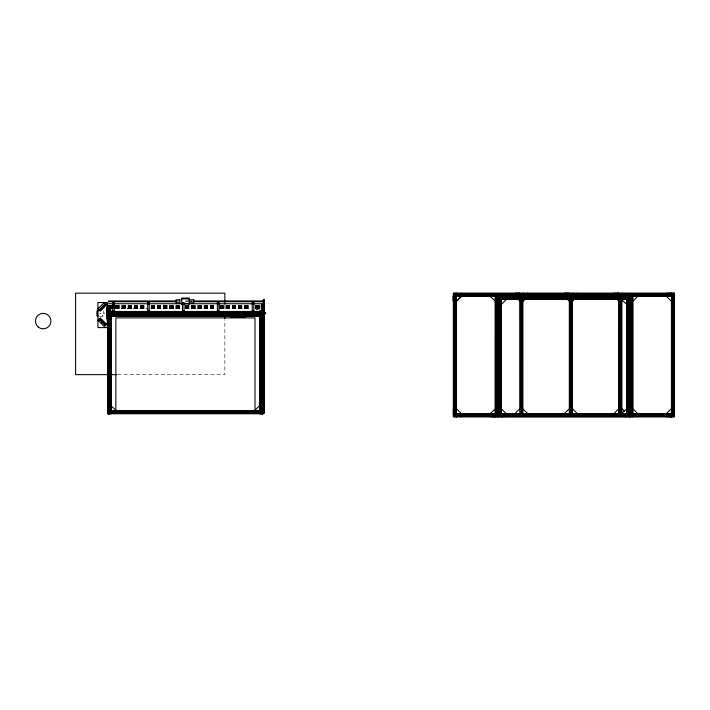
<?xml version="1.0" encoding="UTF-8"?>
<svg xmlns="http://www.w3.org/2000/svg" width="710" height="710" viewBox="0 0 710 710"><rect width="100%" height="100%" fill="white"/><g stroke="black" fill="none" stroke-linecap="round" stroke-linejoin="round"><path stroke-width="0.53" stroke-dasharray="3.55 2.66" d="M108.639 307.483L108.639 309.853M177.021 300.933L179.923 300.933M185.381 300.933L188.549 300.933M189.889 300.933L192.792 300.933M185.381 301.706L188.549 301.706M190.857 301.706L192.792 301.706M108.168 305.513L114.523 305.513M115.632 305.513L146.65 305.513M151.088 305.566L180.997 305.566M185.425 305.513L215.343 305.513M219.772 305.566L250.79 305.513M255.218 305.513L260.108 305.513M111.204 305.673L114.523 305.673M115.632 305.673L146.65 305.673M151.088 305.673L180.997 305.673M185.425 305.673L215.343 305.673M219.772 305.673L250.79 305.673M255.218 305.673L259.656 305.673M111.204 305.824L114.523 305.824M115.632 305.824L146.65 305.824M151.088 305.824L180.997 305.824M185.425 305.824L215.343 305.824M219.772 305.824L250.79 305.824M255.218 305.824L259.656 305.824M111.204 305.974L114.523 305.974M115.632 305.974L146.65 305.974M151.088 305.974L180.997 305.974M185.425 305.974L215.343 305.974M219.772 305.974L250.79 306.072M255.218 306.072L259.656 306.072M111.204 306.134L114.523 306.134M115.632 306.134L146.65 306.134M151.088 306.134L180.997 306.134M185.425 306.134L215.343 306.134M219.772 306.134L250.79 306.134M255.218 306.134L259.656 306.134M111.204 306.445L114.523 306.445M115.632 306.445L146.65 306.445M151.088 306.445L180.997 306.445M185.425 306.445L215.343 306.489M219.772 306.489L250.79 306.489M255.218 306.445L259.656 306.445M111.204 306.551L114.523 306.551M115.632 306.551L146.65 306.605M151.088 306.605L180.997 306.605M185.425 306.605L215.343 306.596M219.772 306.605L250.79 306.605M255.218 306.596L259.656 306.551M111.204 306.738L114.523 306.738M115.632 306.738L146.65 306.738M151.088 306.738L180.997 306.738M185.425 306.738L215.343 306.738M219.772 306.738L250.79 306.738M255.218 306.738L259.656 306.738M111.204 307.111L114.523 307.013M115.632 307.013L146.65 307.066M151.088 307.111L180.997 307.111M185.425 307.066L215.343 307.111M219.772 307.013L250.79 307.111M255.218 307.111L259.656 307.013M111.204 307.386L114.523 307.386M115.632 307.386L146.65 307.386M151.088 307.386L180.997 307.386M185.425 307.386L215.343 307.386M219.772 307.386L250.79 307.386M255.218 307.386L259.656 307.386M111.204 307.528L114.523 307.519M115.632 307.528L146.65 307.528M151.088 307.528L180.997 307.519M185.425 307.519L215.343 307.519M219.772 307.528L250.79 307.528M255.218 307.519L259.656 307.519M111.204 307.678L114.523 307.678M115.632 307.678L146.65 307.678M151.088 307.678L180.997 307.678M185.425 307.678L215.343 307.634M219.772 307.634L250.79 307.678M255.218 307.678L259.656 307.678M111.204 307.989L114.523 307.989M115.632 307.989L146.65 307.989M151.088 307.989L180.997 307.989M185.425 307.989L215.343 307.989M219.772 307.989L250.79 307.989M255.218 307.989L259.656 307.989M111.204 308.158L114.523 308.158M115.632 308.06L146.65 308.158M151.088 308.158L180.997 308.06M185.425 308.158L215.343 308.06M219.772 308.06L250.79 308.158M255.218 308.06L259.656 308.158M111.204 308.3L114.523 308.3M114.913 308.3L146.65 308.3M151.088 308.3L180.997 308.3M185.425 308.3L215.343 308.3M219.772 308.3L250.79 308.3M259.656 308.3L255.014 308.3L255.014 309.072L259.185 309.072M111.204 308.459L114.523 308.459M115.632 308.459L146.65 308.459M151.088 308.459L180.997 308.459M185.425 308.459L215.343 308.459M219.772 308.459L250.79 308.459M255.218 308.459L259.656 308.459M111.204 308.566L114.523 308.566M115.632 308.566L146.65 308.566M151.088 308.566L180.997 308.566M185.425 308.566L215.343 308.566M219.772 308.566L250.79 308.566M255.218 308.566L259.656 308.566M111.204 308.61L114.523 308.61M114.913 308.61L146.65 308.61M151.088 308.61L180.997 308.61M185.425 308.61L215.343 308.61M219.772 308.61L250.79 308.61M255.014 308.61L259.656 308.61M99.719 316.571L102.595 316.571L103.474 315.702L103.474 310.909M117.62 374.649L224.857 374.649L224.857 319.58M259.958 305.513L259.958 310.004M259.807 305.513L259.7 310.155L259.656 305.513M258.183 309.072L256.017 309.072M257.49 308.61L257.49 309.072M256.718 308.61L256.718 309.072M224.857 305.264L224.857 309.666M191.363 300.942L191.363 301.688M177.988 300.942L177.988 301.688M115.845 308.3L115.845 309.072M111.204 305.513L111.204 310.155L111.053 305.513M110.893 305.513L110.893 310.004M110.751 305.513L110.751 309.933M110.272 305.513L110.165 309.933M110.121 305.513L110.121 310.155M109.979 305.513L109.979 309.933M109.704 305.513L109.704 309.933M109.615 305.513L109.615 309.933M109.331 305.513L109.331 309.933M109.145 310.155L109.145 305.513L109.038 309.933M108.728 305.513L108.728 309.933M108.559 305.513L108.559 309.933M108.453 305.513L108.453 309.933M104.219 312.782L104.219 313.864M102.373 315.666L102.826 315.764L102.4 315.586M99.826 313.199L100.571 313.403L99.826 313.199M110.653 309.933L110.653 305.513L110.582 309.933"/><path stroke-width="1.06" d="M261.848 303.738L261.848 311.468L107.21 311.468L107.21 303.738L261.848 303.738L261.821 313.252M107.334 316.145L233.608 316.145L107.334 316.172L107.334 315.453L263.517 315.435L107.334 315.355M107.334 314.077L263.517 314.077M107.476 322.287L107.476 320.689M108.639 324.195L108.639 320.689M262.221 320.627L262.221 324.035M263.383 321.213L263.383 320.627M263.517 316.145L244.684 316.145L263.517 316.163L263.517 315.453M454.302 300.88L453.308 300.88L453.308 296.239L674.5 296.239M456.894 416.823L456.903 416.362L456.432 416.823M498.189 416.77L498.651 416.308M501.739 416.805L501.278 415.82M629.655 414.853L629.655 413.868L627.445 413.859M632.752 415.838L633.213 416.823M671.394 414.844L671.394 413.859M671.411 294.233L671.411 293.239L666.77 293.239L666.77 293.709M453.37 413.761L453.37 409.12L454.373 409.12M522.516 299.176L521.823 299.868L521.122 299.176M571.807 299.176L571.106 299.868L570.414 299.176M621.09 299.176L620.398 299.868L619.697 299.176M522.196 299.274L521.451 299.274M571.479 299.274L570.734 299.274M620.771 299.274L620.016 299.274M101.308 322.686L101.921 323.156M672.769 294.41L673.151 294.961M495.544 416.273L496.068 415.306L495.403 414.338L495.403 416.273M496.184 415.953L495.713 416.442L496.175 416.85M498.642 416.255L499.157 415.288L498.642 414.32L498.651 416.77M500.186 414.649C502.094 413.602 497.373 413.602 499.281 414.649M499.281 415.936L498.802 416.584M500.825 414.32L500.355 414.817L500.825 416.255M627.019 416.255L627.534 415.288L627.019 414.32M628.563 414.649C630.471 413.602 625.75 413.602 627.658 414.649M627.658 415.936L627.178 416.584M629.202 414.32L628.732 414.817L629.202 416.255M630.107 416.273L630.631 415.306L629.965 414.338L629.965 416.273M630.746 415.953L630.276 416.442L630.737 416.85M97.802 310.03L96.933 310.909L96.933 315.702L97.802 316.571M100.172 310.137L100.713 309.595M101.477 308.823L104.21 306.09M104.991 305.318L105.515 304.794M101.699 309.045L104.432 306.312M106.562 324.301L105.905 324.958L99.569 318.621L100.225 317.965L106.562 324.301L107.334 324.301M255.014 410.202L259.185 406.031L259.958 406.031M456.122 300.88L456.903 300.88L461.074 296.7L461.074 295.608M456.903 300.88L461.083 296.7M524.788 299.487L523.394 300.88L520.394 300.88M574.266 299.487L572.872 300.88L568.852 300.88L567.459 299.487M621.924 413.282L626.566 409.102M454.782 294.375C455.012 295.848 454.87 293.425 455.146 294.987M265.212 313.864L265.753 313.323L265.212 312.782M232.986 316.358L240.45 316.358M241.489 316.358L245.083 316.358M519.835 293.239L515.194 293.239L515.194 293.709M569.313 293.239L564.681 293.239L564.681 293.709M618.8 293.239L614.159 293.239L614.159 293.709M456.432 293.452L671.411 293.452M456.432 293.603L671.411 293.603M456.432 293.762L671.411 293.762M456.432 294.073L671.411 294.073M453.344 294.206L453.796 293.727L454.267 295.165L453.796 295.662L453.344 295.174M456.122 294.153L671.713 294.215M674.5 294.206L674.047 293.727L673.524 294.694L674.047 295.662L674.5 295.174M456.432 294.694L671.411 294.614M456.432 294.774L671.411 294.774M456.122 295.076L671.713 295.147M456.122 295.174L671.713 295.156M456.432 295.307L671.411 295.307M456.432 295.617L671.411 295.617M460.87 295.786L490.787 295.786M496.325 295.786L500.763 295.786M630.409 295.786L632.628 295.786M637.056 295.786L666.974 295.786M453.344 295.981L456.406 295.981L456.406 413.761L498.544 413.788M460.142 295.928L491.382 295.928M500.763 295.928L495.127 295.981L495.092 416.85M637.056 295.928L666.974 295.928M671.438 295.981L674.5 295.981M498.216 296.381L629.628 296.381L629.628 413.744M673.932 296.7L674.394 296.7M501.278 296.993L626.566 296.993M501.278 297.304L626.566 297.304M501.278 297.463L626.566 297.463M501.278 297.845L626.566 297.925L501.278 298.005M501.278 298.386L626.566 298.386M501.278 298.546L626.566 298.546M181.698 298.919L189.117 298.919M501.278 298.848L626.566 298.848M501.278 299.469L626.566 299.469M495.092 300.88L490.45 296.7L490.45 295.928M520.146 300.88L517.981 299.487M622.359 300.88L618.339 300.88L616.946 299.487M632.45 300.88L633.231 300.88L637.403 296.7L637.403 295.928M672.476 300.88L670.941 300.88L666.77 296.7L666.77 295.68M673.932 300.88L674.394 300.88L674.394 296.239M176.888 300.933L108.559 300.933L108.559 301.688M193.582 300.933L262.318 300.933L262.318 301.688M108.559 301.706L176.888 301.706M193.582 301.706L262.318 301.706M112.775 303.17L114.319 303.17M147.644 303.17L149.189 303.17M182.514 303.135L184.059 303.17M217.384 303.17L218.928 303.17M252.254 303.17L253.798 303.17M181.698 303.711L189.117 303.711M500.967 304.111L501.739 304.111L505.91 299.931L505.91 299.158M626.557 304.128L621.916 299.957M112.775 304.368L114.319 304.368M147.644 304.368L149.189 304.368M182.514 304.368L184.059 304.368M217.384 304.368L218.928 304.368M252.254 304.368L253.798 304.368M263.09 305.513L263.09 307.723L263.108 305.513L261.653 305.513L261.662 307.723M263.517 307.297L264.289 307.297M107.334 307.794L106.562 307.794L106.562 318.115L107.334 318.115M263.517 308.069L264.289 308.069M147.644 310.421L149.189 310.403M112.775 310.847L114.319 310.847M147.644 310.847L149.189 310.847M182.514 310.847L184.059 310.847M217.384 310.847L218.928 310.847M252.254 310.847L253.798 310.847M106.562 311.938L107.334 311.938M112.775 312.089L114.319 312.089M147.644 312.063L149.189 312.063M182.514 312.063L184.059 312.089M217.384 312.089L218.928 312.089M252.254 312.089L253.798 312.063M107.334 312.711L263.517 312.711L107.334 312.861M263.667 312.897L265.425 312.95M107.334 313.323L263.517 313.323M107.334 313.634L263.517 313.634M107.334 313.749L263.517 313.74M107.334 313.793L263.517 313.802M107.334 314.211L263.517 314.211M107.334 314.761L263.517 314.707M107.334 314.876L263.517 314.876M107.334 315.178L263.517 315.178M107.334 315.746L233.634 315.755M235.791 315.755L241.382 315.755M244.666 315.755L263.517 315.852M106.562 316.571L107.334 316.571M263.517 316.571L264.289 316.571M230.581 317.272L231.362 317.272M263.517 318.115L264.289 318.115M106.562 318.897L107.334 318.897M263.517 318.897L264.289 318.897M106.562 323.529L107.334 323.529M263.517 323.529L264.289 323.529M264.289 324.301L263.517 324.301L263.845 299.345L264.271 412.341L263.419 412.341L263.419 324.452M108.772 374.649L75.606 374.649L75.606 293.15L224.857 293.15L224.857 304.164M110.982 374.649L116.511 374.649M111.204 406.031L115.845 410.202M456.122 409.129L456.903 409.12L461.074 413.3L461.074 414.392M495.092 409.129L490.45 413.3L490.45 414.32M500.781 409.102L501.739 409.102L505.919 413.282L505.919 414.374M520.146 409.12L519.374 409.12L515.194 413.3L515.194 414.072M522.933 409.12L527.566 413.3L527.566 414.072M569.624 409.12L568.852 409.12L564.681 413.3L564.681 414.072M572.1 409.12L572.872 409.12L577.053 413.3L577.053 414.072M619.111 409.12L618.339 409.12L614.159 413.3L614.159 414.072M621.587 409.12L622.359 409.12L624.445 411.205M632.255 409.12L633.231 409.129L637.403 413.3L637.385 414.392M672.432 409.12L670.941 409.129L666.77 413.3L666.77 414.072M111.204 410.673L259.656 410.673M111.204 410.762L259.656 410.762M111.204 411.25L259.656 411.25M111.204 411.569L259.656 411.569M111.204 411.729L259.656 411.738M111.204 412.128L259.656 412.128M111.204 412.696L259.656 412.688M111.204 412.856L259.656 412.856M111.204 413.184L259.656 413.184M263.09 413.761L263.09 324.292L263.09 413.761L107.742 413.761L107.769 324.292M453.344 413.761L674.5 413.761M505.715 413.841L622.652 413.788M630.409 413.788L671.411 413.788M490.787 414.072L460.151 414.072L491.382 414.072M505.706 414.054L622.129 414.054M637.056 414.072L666.992 414.072M505.706 414.196L622.129 414.196M637.056 414.214L666.992 414.214M498.189 414.338L629.655 414.338M456.432 414.383L498.544 414.383M671.411 414.383L629.344 414.809M498.189 414.667L501.5 414.667L501.588 416.069M626.344 414.667L629.655 414.667M456.432 414.693L498.544 414.693M500.967 414.809L626.877 414.809M629.3 414.693L671.411 414.693M453.344 414.826L453.796 414.338L454.32 415.306L453.796 416.273L453.344 415.794M456.122 414.897L671.713 414.826M674.5 414.826L674.047 414.338L673.524 415.306L674.047 416.273L674.5 415.794M456.432 415.226L671.411 415.226M456.432 415.306L671.411 415.306M456.122 415.829L671.713 415.794M456.432 415.927L671.411 415.927M456.432 416.237L671.411 416.237M456.432 416.397L498.544 416.397M501.278 416.38L626.566 416.38M629.3 416.397L671.411 416.397M456.432 416.548L671.411 416.548M498.189 416.592L629.655 416.592M626.096 416.273L626.566 416.743L626.593 296.381M671.394 416.761L666.752 416.752L666.752 416.291M629.193 416.77L629.193 416.308L629.655 416.77M495.092 416.761L490.45 416.752L490.45 416.291M454.782 415.625C455.98 414.826 453.486 415.678 455.119 415.066M673.186 415.066L672.734 415.625M257.1 311.158L258.493 312.551M101.699 320.095L104.432 322.828M100.181 319.012L100.705 319.536M101.477 320.317L104.21 323.05M104.982 323.813L105.524 324.363M99.338 319.917L99.879 320.467M104.104 324.692L104.654 325.233M632.291 416.273L631.82 414.835L632.441 414.338L632.441 416.273M631.66 415.953L632.131 416.442L631.669 416.85M628.563 415.936L629.033 416.584M500.186 415.936L500.656 416.584M497.728 416.273L497.257 414.835L497.879 414.338L497.879 416.273M497.098 415.953L497.568 416.442L497.106 416.85M494.63 416.291L494.63 416.752L494.63 414.32M263.383 324.035L263.383 320.778M262.221 310.891L262.301 305.513M107.21 303.738L107.21 305.673M674.34 409.12L674.34 413.761M674.189 295.981L674.189 413.761M673.879 413.761L673.879 295.83L672.956 295.289L672.024 295.83L672.024 413.761M673.417 293.15L673.879 293.558L672.956 294.1L672.024 293.558L672.485 293.15M673.417 295.928L673.417 414.019L673.284 295.928M673.417 416.85L673.879 416.442L672.956 415.9L672.024 416.442L672.485 416.85M673.036 295.981L673.036 413.761M672.956 295.981L672.876 413.761M672.485 295.928L672.423 414.072M672.361 295.928L672.334 413.761M671.864 300.383L671.864 409.359M671.713 300.383L671.713 409.359M671.411 293.15L671.411 416.85M670.941 293.239L670.941 293.709M666.752 413.859L666.752 414.32M637.385 416.362L637.385 416.823M632.752 295.981L632.752 416.85M632.716 413.761L632.716 295.981L629.69 295.981L629.655 416.85M632.441 300.383L632.441 409.359M632.291 300.383L632.291 409.359M632.131 295.981L632.131 413.761M631.82 295.981L631.731 414.072L631.669 295.981M631.279 413.761L631.279 295.981L631.119 413.761M630.746 295.981L630.808 414.072M630.587 295.981L630.587 413.761M630.276 295.981L630.276 413.761M629.344 415.776L629.344 416.255M629.033 296.381L629.033 413.744M628.572 296.381L628.572 414.001M628.19 296.381L628.19 413.744M628.03 296.381L628.11 413.744M627.782 413.433L627.729 414.054L627.649 296.381M627.489 296.381L627.489 413.744M627.178 296.381L627.178 413.744M626.877 414.32L626.877 416.255M626.531 293.177L626.531 293.638M626.096 414.303L626.096 416.743M625.013 416.308L625.013 416.77M622.359 293.177L622.359 293.638M621.862 298.795L621.924 414.303M621.924 416.273L621.924 416.743M621.401 298.795L621.401 300.88M621.277 300.383L621.277 413.761M620.815 300.383L620.797 413.761M620.345 300.383L620.425 413.761M620.265 300.383L620.265 413.761M619.883 300.383L619.892 413.761M619.732 300.383L619.732 413.761M619.431 298.795L619.431 300.88M619.422 299.283L619.422 413.761M619.253 300.383L619.253 409.359M619.111 300.383L619.111 409.359M618.96 298.795L618.836 413.761L618.8 299.025M618.339 293.239L618.339 293.709M577.053 293.177L577.053 293.638M572.872 293.177L572.872 293.638M572.579 298.795L572.579 300.88M572.411 299.025L572.411 413.761M572.375 299.283L572.375 413.761M572.109 298.795L572.1 409.359M571.958 300.383L571.958 409.359M571.79 300.383L571.79 413.761M571.479 300.383L571.479 413.761M571.319 300.383L571.328 413.761M570.947 300.383L570.947 413.761M570.867 300.383L570.787 413.761M570.414 300.383L570.396 413.761M570.245 300.383L570.245 413.761M570.139 298.795L570.139 300.88M569.935 300.383L569.935 413.761M569.775 300.383L569.775 409.359M569.677 298.795L569.624 409.359M569.322 299.025L569.322 413.761M568.852 293.239L568.852 293.709M527.566 293.177L527.566 293.638M523.394 293.177L523.394 293.638M523.288 298.795L523.288 300.88M522.933 299.025L522.897 413.761M522.826 298.795L522.826 300.88M522.311 300.383L522.311 413.761M522.001 300.383L522.001 413.761M521.841 300.383L521.832 413.761M521.38 300.383L521.459 413.761M521.3 300.383L521.3 413.761M520.918 300.383L520.927 413.761M520.856 298.795L520.856 300.88M520.394 298.795L520.457 413.761M519.835 299.025L519.835 413.761M519.374 293.239L519.374 293.709M505.919 416.344L505.919 416.805M502.822 416.308L502.822 416.77M501.251 296.381L501.278 416.841M500.967 303.019L500.967 409.315M500.967 414.32L500.967 416.255M500.825 296.381L500.825 413.744M500.656 296.381L500.656 413.744M500.355 296.381L500.355 413.744M500.266 413.744L500.195 296.381M499.813 413.744L499.813 296.381L499.654 413.744M499.396 413.433L499.334 414.054M499.281 296.381L499.272 414.001M499.112 296.381L499.112 413.744M498.802 296.381L498.802 413.744M498.491 414.32L498.491 414.809M498.491 415.776L498.491 416.255M498.189 295.981L498.189 416.85M497.568 295.981L497.568 413.761M497.257 295.981L497.257 413.761M497.106 295.981L497.169 414.072M496.716 295.981L496.716 413.761L496.556 295.981M496.299 413.451L496.246 414.072L496.175 295.981M496.024 295.981L496.024 413.761M495.713 295.981L495.713 413.761M461.074 293.177L461.074 293.638M461.074 416.362L461.074 416.823M456.903 293.177L456.903 293.638M456.432 293.15L456.432 416.85M455.82 413.761L455.82 295.83L454.888 295.289L453.956 295.83L453.956 413.761M455.35 293.15L455.82 293.558L454.888 294.1L453.956 293.558L454.427 293.15M455.35 295.981L455.287 414.072M455.35 416.85L455.82 416.442L454.888 415.9L453.956 416.442L454.427 416.85M455.216 295.928L455.128 296.549M454.968 295.981L454.968 413.761M454.888 295.981L454.808 413.761M454.427 295.981L454.356 414.072M454.293 295.928L454.267 413.761M453.796 295.981L453.796 413.761M453.654 295.981L453.654 413.761M453.308 296.239L453.308 300.88M263.303 307.483C264.111 307.031 261.67 297.286 264.386 299.771L264.386 413.273L263.303 413.273L263.303 324.017M263.383 307.634L263.383 311.078L263.383 310.634M262.798 305.513L262.798 307.723M262.798 311.042L262.798 313.252M262.798 315.462L262.798 320.982M262.798 324.292L262.798 413.761M262.691 305.513L262.744 307.723M262.691 311.042L262.744 313.252M262.691 315.462L262.744 320.982M262.691 324.292L262.744 413.761M262.398 305.513L262.38 307.723M262.398 311.042L262.38 313.252M262.398 315.462L262.38 320.982M262.398 324.292L262.38 413.761M262.221 310.634L262.292 313.252M262.301 315.462L262.292 413.761M262.123 305.513L262.123 307.723M262.123 311.042L262.123 313.252M262.123 315.462L262.123 413.761M261.821 315.462L261.821 413.761M261.662 310.155L261.653 313.252M261.706 315.462L261.653 413.761M261.245 311.042L261.2 313.252L261.156 311.042M261.245 315.462L261.2 413.761L261.156 315.462M260.579 311.042L260.579 313.252M260.579 315.462L260.579 413.761M260.268 311.042L260.268 313.252M260.268 315.462L260.206 413.761L260.108 315.462M259.958 315.462L259.966 413.761M259.807 311.042L259.807 313.252M259.807 315.462L259.7 413.761L259.656 315.462M259.656 311.042L259.656 313.252M255.014 410.673L255.014 317.885L115.845 317.885L115.845 410.673M253.798 302.504L253.798 312.711M253.071 303.17L253.071 302.504L253.026 303.56M252.254 302.504L252.254 312.711M233.679 316.5L233.679 317.272M224.857 315.169L224.857 318.479M218.928 302.504L218.928 312.711M218.201 302.504L218.156 303.56M217.384 302.504L217.384 312.711M189.117 304.59L189.117 298.049L181.698 298.049L181.698 304.59M184.059 302.504L184.059 312.711M183.331 302.504L183.286 303.56M182.514 302.504L182.514 312.711M149.189 302.504L149.189 312.711M148.461 303.17L148.461 302.504L148.417 303.56M147.644 302.504L147.644 312.711M114.319 302.504L114.319 312.711M113.547 302.504L113.547 303.56M112.775 302.504L112.775 312.711M111.204 311.042L111.204 313.252M111.204 315.462L111.204 413.761L111.053 315.462M111.053 311.042L111.053 313.252M110.582 311.042L110.582 313.252M110.582 315.462L110.582 413.761M110.272 311.042L110.165 313.252L110.121 311.042M110.272 315.462L110.165 413.761L110.121 315.462M109.704 311.042L109.704 313.252M109.704 315.462L109.704 413.761M109.615 311.042L109.659 313.252M109.615 315.462L109.659 413.761M109.145 311.042L109.207 313.252M109.145 315.462L109.207 413.761M109.038 311.042L109.038 313.252M109.038 315.462L109.038 413.761M108.728 311.042L108.728 313.252M108.728 315.462L108.728 413.761M108.559 311.042L108.559 313.252M108.559 315.462L108.559 413.761M108.453 311.042L108.479 313.252M108.453 315.462L108.479 413.761M108.168 311.042L108.168 313.252M108.168 315.462L108.16 321.177M108.168 324.292L108.168 413.761M108.053 311.042L108.053 313.252M108.053 315.462L108.053 320.982M108.053 324.292L108.053 413.761M107.769 311.042L107.769 313.252M107.769 315.462L107.769 320.982M260.694 315.462L260.739 413.761L260.739 315.462M260.694 311.042L260.739 313.252L260.739 311.042M496.317 415.288L496.964 415.35L496.325 415.243M499.405 415.27L500.053 415.332L499.414 415.243M627.782 415.27L628.43 415.332L627.791 415.243M630.879 415.288L631.527 415.35L630.888 415.243M97.581 310.847L98.024 310.962L97.581 310.847M97.581 315.639L98.024 315.764L97.607 315.586M455.509 294.606L455.509 295.165C456.521 297.144 456.521 292.245 455.509 294.215L455.509 294.606M455.509 415.226L455.509 415.785C456.521 417.755 456.521 412.856 455.509 414.835L455.509 415.226M672.379 294.694L672.334 295.165C671.314 297.144 671.314 292.245 672.334 294.215L672.379 294.694M672.379 415.306L672.334 415.785C671.314 417.755 671.314 412.856 672.334 414.835L672.379 415.306M455.82 414.17L454.888 414.711L453.956 414.019L455.82 414.17M497.568 414.17L496.184 414.667L495.713 414.019L497.568 414.17M632.131 414.17L630.746 414.667L630.276 414.019L632.131 414.17M673.879 414.17L672.956 414.711L672.024 414.019L673.879 414.17M104.272 302.54L97.927 308.885L99.018 309.977L105.364 303.632L104.272 302.54M105.905 304.182L99.569 310.518L100.225 311.175L106.562 304.839L105.905 304.182M99.018 319.163L97.927 320.263L104.272 326.6L105.364 325.508L99.018 319.163M674.5 293.15L453.344 293.15L453.344 416.85L674.5 416.85L674.5 293.15M179.923 299.771L176.053 299.771L176.053 302.868L179.923 302.868L179.923 299.771M193.759 299.771L189.889 299.771L189.889 302.868L193.759 302.868L193.759 299.771M107.334 302.54L97.927 302.54L97.927 327.594L107.334 327.594L107.334 302.54M241.364 316.145L235.827 316.145L241.364 316.163M245.278 316.5L232.694 316.5L232.694 317.272L245.278 317.272L245.278 316.5M259.656 412.217L111.204 412.217L259.656 412.297M453.841 413.3L453.37 413.3L453.841 413.3M670.932 416.752L670.932 416.291L670.932 416.761M263.108 313.252L263.108 311.042L263.09 313.252M263.108 320.982L263.108 315.462L263.09 320.982M38.207 326.99A7.73 7.73 0 0 0 50.809 322.482A7.73 7.73 0 0 0 40.603 313.82A7.73 7.73 0 0 0 38.207 326.99"/></g></svg>
